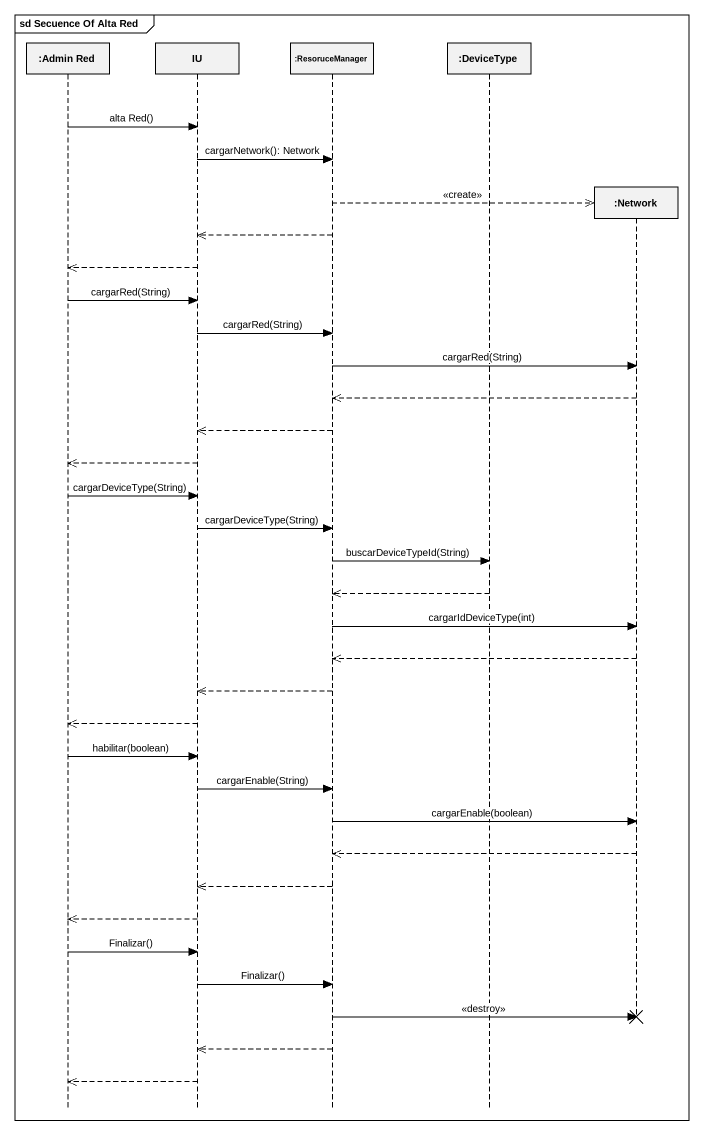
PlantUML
@startuml
mainframe sd Secuence Of Alta Red
hide footbox
participant ":Admin Red" as Admin_Red
participant IU
participant ":ResoruceManager" as ResoruceManager
participant ":DeviceType" as DeviceType
participant ":Network" as Network_

Admin_Red -> IU : alta Red()
IU -> ResoruceManager : cargarNetwork(): Network
ResoruceManager -->> Network_ ** : <<create>>
ResoruceManager -->> IU
IU -->> Admin_Red
Admin_Red -> IU : cargarRed(String)
IU -> ResoruceManager : cargarRed(String)
ResoruceManager -> Network_ : cargarRed(String)
Network_ -->> ResoruceManager
ResoruceManager -->> IU
IU -->> Admin_Red
Admin_Red -> IU : cargarDeviceType(String)
IU -> ResoruceManager : cargarDeviceType(String)
ResoruceManager -> DeviceType : buscarDeviceTypeId(String)
DeviceType -->> ResoruceManager
ResoruceManager -> Network_ : cargarIdDeviceType(int)
Network_ -->> ResoruceManager
ResoruceManager -->> IU
IU -->> Admin_Red
Admin_Red -> IU : habilitar(boolean)
IU -> ResoruceManager : cargarEnable(String)
ResoruceManager -> Network_ : cargarEnable(boolean)
Network_ -->> ResoruceManager
ResoruceManager -->> IU
IU -->> Admin_Red
Admin_Red -> IU : Finalizar()
IU -> ResoruceManager : Finalizar()
ResoruceManager -> Network_ !! : <<destroy>>
ResoruceManager -->> IU
IU -->> Admin_Red
@enduml
